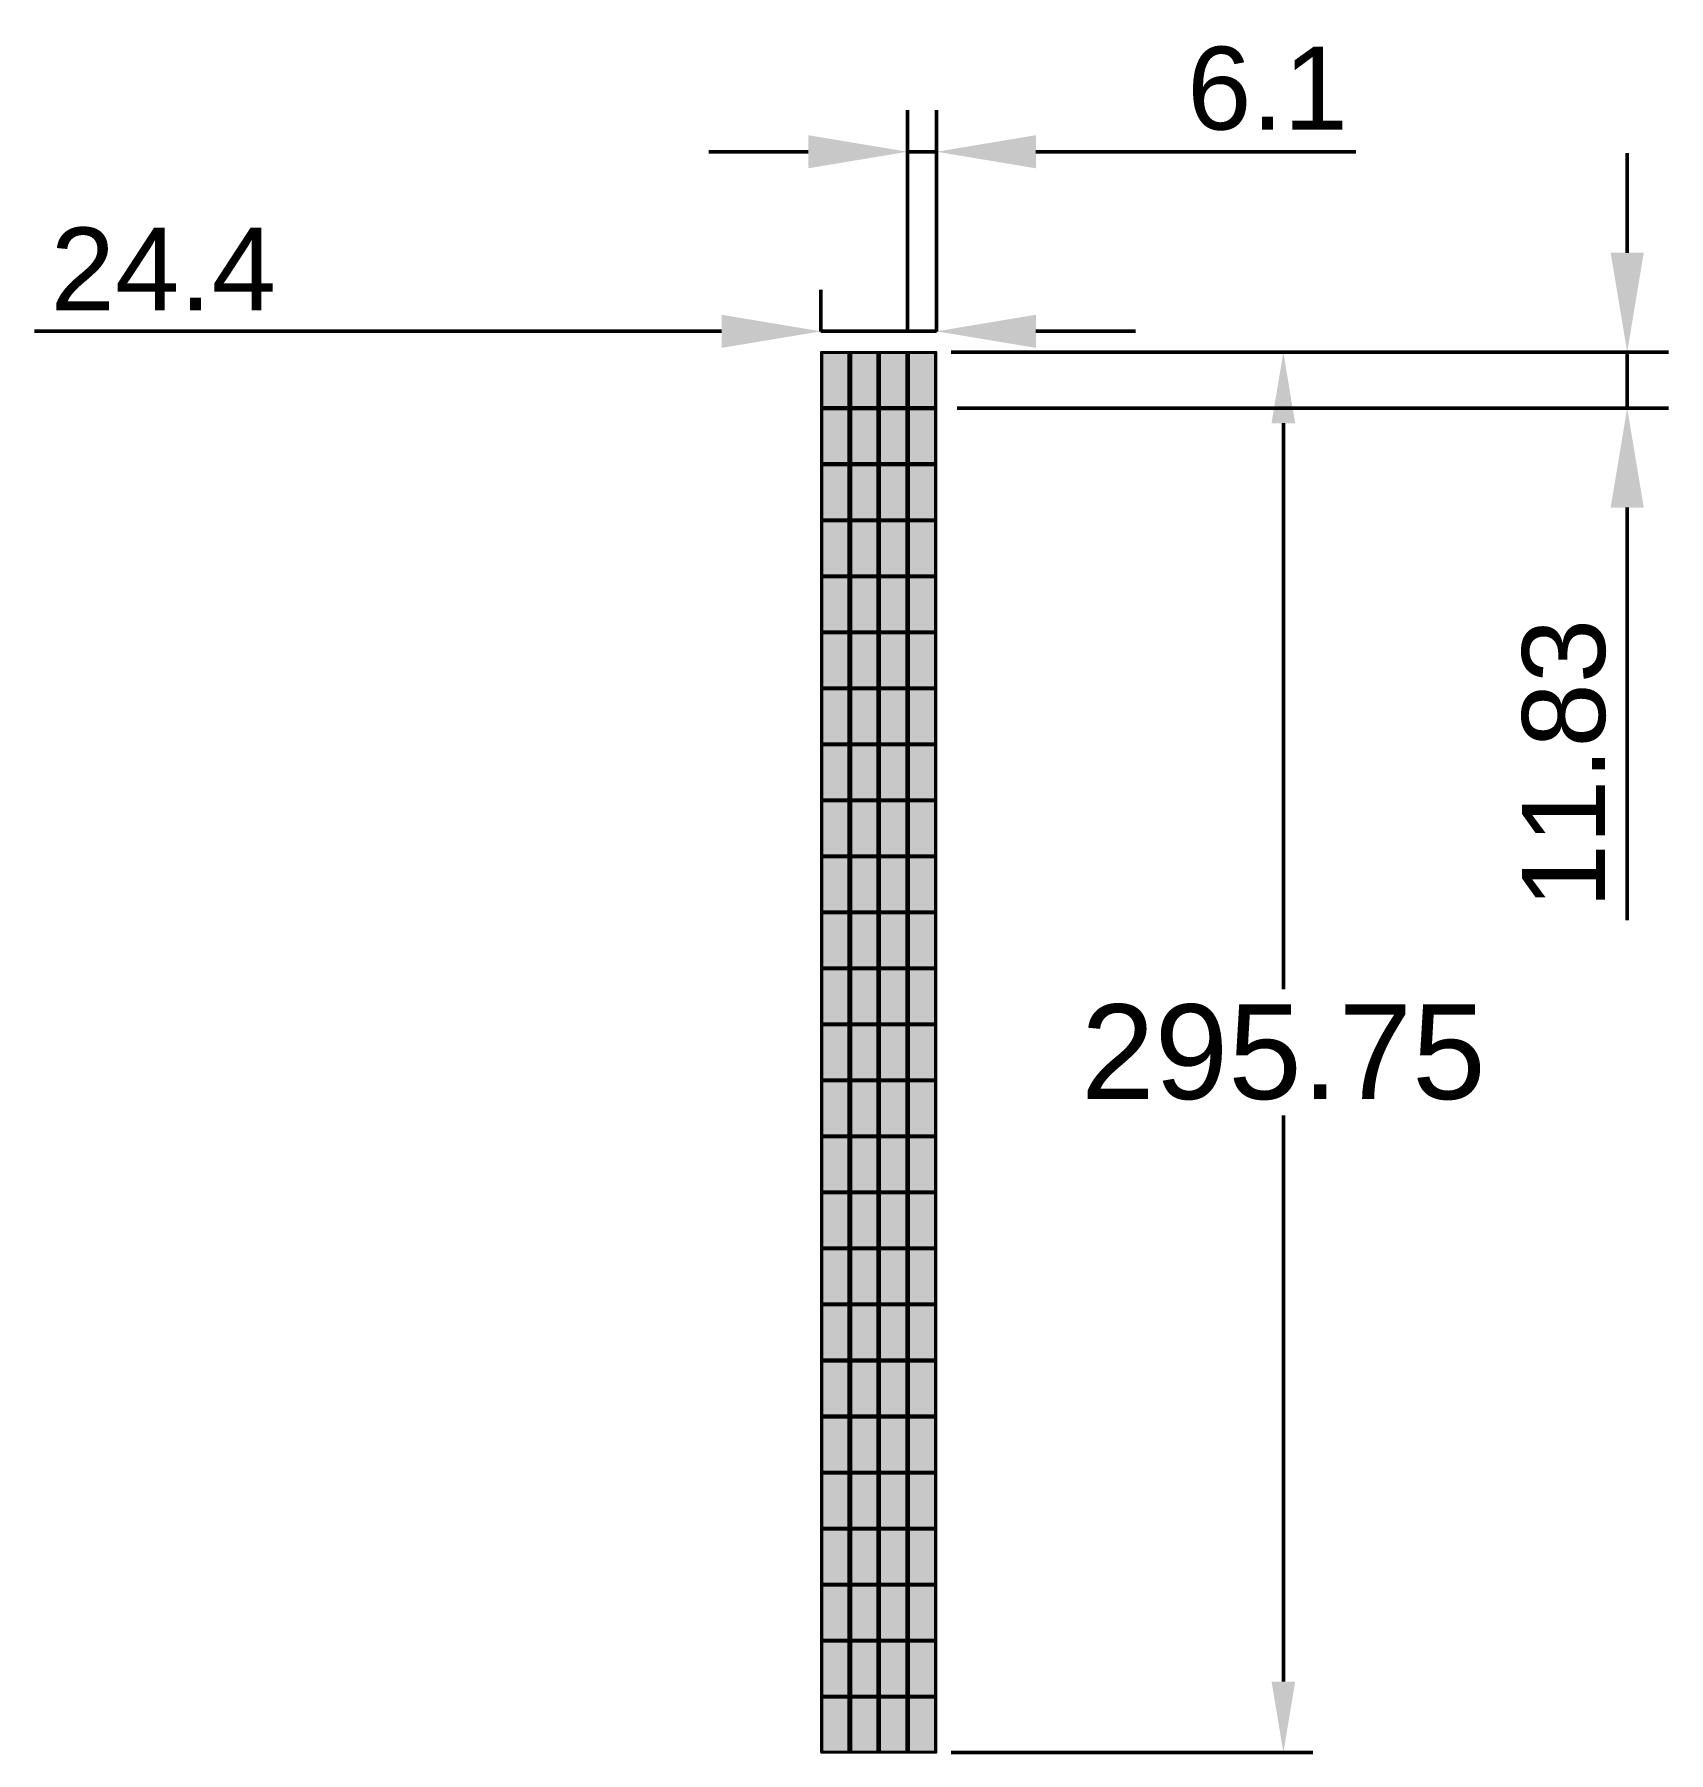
# Model space of a CAD drawing. Header units: millimetres. Extents: x 3940 to 4285, y 1376 to 1738.
import ezdxf

# ---------------------------------------------------------------- set-up
doc = ezdxf.new("R2010")
doc.units = ezdxf.units.MM
doc.layers.get('Defpoints').update_dxf_attribs({"lineweight": 50})
doc.styles.get("Standard").update_dxf_attribs({"font": 'arial.ttf'})
doc.dimstyles.new('dimension', dxfattribs={"dimscale": 5, "dimtxt": 4, "dimasz": 3, "dimexe": 1.25, "dimexo": 0.625, "dimtad": 1, "dimtih": 1, "dimtoh": 1, "dimdsep": 46, "dimtxsty": 'Standard', "dimcen": 2.5, "dimclrd": 30, "dimclre": 30, "dimclrt": 30, "dimadec": 0, "dimazin": 0, "dimtfac": 1, "dimtmove": 0, "dimatfit": 3, "dimfxl": 1, "dimlwd": 50, "dimlwe": 50, "dimarcsym": 0})
doc.dimstyles.new('ISO-25', dxfattribs={"dimscale": 7, "dimtxt": 2.5, "dimasz": 3, "dimexe": 1.25, "dimexo": 0.625, "dimtad": 1, "dimdsep": 46, "dimtxsty": 'Standard', "dimcen": 2.5, "dimclrd": 30, "dimclre": 30, "dimclrt": 30, "dimadec": 0, "dimazin": 0, "dimtfac": 1, "dimtmove": 0, "dimatfit": 3, "dimfxl": 1, "dimlwd": 50, "dimlwe": 50, "dimarcsym": 0})

# ---------------------------------------------------------------- blocks, each defined once
blk = doc.blocks.new('*U2')
at = {"true_color": 0xed1f24}
h = blk.add_hatch(color=240, dxfattribs=at)
h.dxf.hatch_style = 1
h.paths.add_polyline_path([(3.05, 5.915), (-3.05, 5.915), (-3.05, -5.915), (3.05, -5.915)])
h.paths.add_polyline_path([(-2.8, 5.665), (2.8, 5.665), (2.8, -5.665), (-2.8, -5.665)], flags=16)
at = {"true_color": 0x636466}
h = blk.add_hatch(color=251, dxfattribs=at)
h.dxf.hatch_style = 1
h.paths.add_polyline_path([(2.8, 5.665), (-2.8, 5.665), (-2.8, -5.665), (2.8, -5.665)])
for points in [[(-3.05, -5.915), (3.05, -5.915), (3.05, 5.915), (-3.05, 5.915)], [(-2.8, -5.665), (2.8, -5.665), (2.8, 5.665), (-2.8, 5.665)]]:
    blk.add_lwpolyline(points, close=True)
blk = doc.blocks.new('*U3')
at = {"color": 0, "linetype": 'ByBlock', "lineweight": -2, "transparency": 16777216}
for p in [(0, 283.92), (6.1, 283.92), (12.2, 283.92), (18.3, 283.92), (0, 272.09), (6.1, 272.09), (12.2, 272.09), (18.3, 272.09), (0, 260.26), (6.1, 260.26), (12.2, 260.26), (18.3, 260.26), (0, 248.43), (6.1, 248.43), (12.2, 248.43), (18.3, 248.43), (0, 236.6), (6.1, 236.6), (12.2, 236.6), (18.3, 236.6), (0, 224.77), (6.1, 224.77), (12.2, 224.77), (18.3, 224.77), (0, 212.94), (6.1, 212.94), (12.2, 212.94), (18.3, 212.94), (0, 201.11), (6.1, 201.11), (12.2, 201.11), (18.3, 201.11), (0, 189.28), (6.1, 189.28), (12.2, 189.28), (18.3, 189.28), (0, 177.45), (6.1, 177.45), (12.2, 177.45), (18.3, 177.45), (0, 165.62), (6.1, 165.62), (12.2, 165.62), (18.3, 165.62), (0, 153.79), (6.1, 153.79), (12.2, 153.79), (18.3, 153.79), (0, 141.96), (6.1, 141.96), (12.2, 141.96), (18.3, 141.96), (0, 130.13), (6.1, 130.13), (12.2, 130.13), (18.3, 130.13), (0, 118.3), (6.1, 118.3), (12.2, 118.3), (18.3, 118.3), (0, 106.47), (6.1, 106.47), (12.2, 106.47), (18.3, 106.47), (0, 94.64), (6.1, 94.64), (12.2, 94.64), (18.3, 94.64), (0, 82.81), (6.1, 82.81), (12.2, 82.81), (18.3, 82.81), (0, 70.98), (6.1, 70.98), (12.2, 70.98), (18.3, 70.98), (0, 59.15), (6.1, 59.15), (12.2, 59.15), (18.3, 59.15), (0, 47.32), (6.1, 47.32), (12.2, 47.32), (18.3, 47.32), (0, 35.49), (6.1, 35.49), (12.2, 35.49), (18.3, 35.49), (0, 23.66), (6.1, 23.66), (12.2, 23.66), (18.3, 23.66), (0, 11.83), (6.1, 11.83), (12.2, 11.83), (18.3, 11.83), (0, 0), (6.1, 0), (12.2, 0), (18.3, 0)]:
    blk.add_blockref('*U2', p, dxfattribs=at)
blk = doc.blocks.new('*D4')
at = {"color": 30, "lineweight": 50, "transparency": 16777216}
for p, q in [((4105.97, 1675.67), (4105.97, 1684.44)), ((4130.37, 1675.67), (4130.37, 1684.44)), ((4084.97, 1675.69), (3939.87, 1675.69)), ((4130.37, 1675.69), (4105.97, 1675.69)), ((4151.37, 1675.69), (4172.37, 1675.69))]:
    blk.add_line(p, q, dxfattribs=at)
at = {"color": 30, "transparency": 16777216}
for points in [[(4084.97, 1679.19), (4084.97, 1672.19), (4105.97, 1675.69)], [(4151.37, 1679.19), (4151.37, 1672.19), (4130.37, 1675.69)]]:
    blk.add_solid(points, dxfattribs=at)
at = {"layer": 'Defpoints', "color": 0, "transparency": 16777216}
for p in [(4130.37, 1675.69), (4105.97, 1671.29), (4130.37, 1671.29)]:
    blk.add_point(p, dxfattribs=at)
at = {"color": 30, "transparency": 16777216, "insert": (3967.08, 1688.85), "char_height": 17.5, "attachment_point": 5}
blk.add_mtext('24.4', dxfattribs=at)
blk = doc.blocks.new('*D5')
at = {"color": 30, "lineweight": 50, "transparency": 16777216}
for p, q in [((4276.21, 1692.29), (4276.21, 1713.29)), ((4134.74, 1671.29), (4284.96, 1671.29)), ((4276.21, 1671.29), (4276.21, 1659.46)), ((4134.74, 1659.46), (4284.96, 1659.46)), ((4276.21, 1638.46), (4276.21, 1551.31))]:
    blk.add_line(p, q, dxfattribs=at)
at = {"color": 30, "transparency": 16777216}
for points in [[(4272.71, 1692.29), (4279.71, 1692.29), (4276.21, 1671.29)], [(4272.71, 1638.46), (4279.71, 1638.46), (4276.21, 1659.46)]]:
    blk.add_solid(points, dxfattribs=at)
at = {"layer": 'Defpoints', "color": 0, "transparency": 16777216}
for p in [(4130.37, 1671.29), (4130.37, 1659.46), (4276.21, 1659.46)]:
    blk.add_point(p, dxfattribs=at)
at = {"color": 30, "transparency": 16777216, "insert": (4262.9, 1584.39), "char_height": 17.5, "attachment_point": 5, "rotation": 90}
blk.add_mtext('11.83', dxfattribs=at)
blk = doc.blocks.new('*D6')
at = {"color": 30, "lineweight": 50, "transparency": 16777216}
for p, q in [((4124.27, 1675.67), (4124.27, 1722.36)), ((4130.37, 1675.67), (4130.37, 1722.36)), ((4103.27, 1713.61), (4082.27, 1713.61)), ((4124.27, 1713.61), (4130.37, 1713.61)), ((4151.37, 1713.61), (4218.94, 1713.61))]:
    blk.add_line(p, q, dxfattribs=at)
at = {"color": 30, "transparency": 16777216}
for points in [[(4103.27, 1717.11), (4103.27, 1710.11), (4124.27, 1713.61)], [(4151.37, 1717.11), (4151.37, 1710.11), (4130.37, 1713.61)]]:
    blk.add_solid(points, dxfattribs=at)
at = {"layer": 'Defpoints', "color": 0, "transparency": 16777216}
for p in [(4124.27, 1713.61), (4124.27, 1671.29), (4130.37, 1671.29)]:
    blk.add_point(p, dxfattribs=at)
at = {"color": 30, "transparency": 16777216, "insert": (4200.27, 1726.92), "char_height": 17.5, "attachment_point": 5}
blk.add_mtext('6.1', dxfattribs=at)
blk = doc.blocks.new('*D7')
at = {"color": 30, "lineweight": 50, "transparency": 16777216}
for p, q in [((4133.49, 1671.29), (4209.86, 1671.29)), ((4203.61, 1656.29), (4203.61, 1536.76)), ((4203.61, 1390.54), (4203.61, 1510.08)), ((4133.49, 1375.54), (4209.86, 1375.54))]:
    blk.add_line(p, q, dxfattribs=at)
at = {"color": 30, "transparency": 16777216}
for points in [[(4201.11, 1656.29), (4206.11, 1656.29), (4203.61, 1671.29)], [(4201.11, 1390.54), (4206.11, 1390.54), (4203.61, 1375.54)]]:
    blk.add_solid(points, dxfattribs=at)
at = {"layer": 'Defpoints', "color": 0, "transparency": 16777216}
for p in [(4130.37, 1671.29), (4130.37, 1375.54), (4203.61, 1375.54)]:
    blk.add_point(p, dxfattribs=at)
at = {"color": 30, "transparency": 16777216, "insert": (4203.61, 1523.42), "char_height": 20, "attachment_point": 5}
blk.add_mtext('295.75', dxfattribs=at)

msp = doc.modelspace()

# ---------------------------------------------------------------- block references
msp.add_blockref('*U3', (4109.015, 1381.459))

# ---------------------------------------------------------------- dimensions: what is measured, and where the dimension line sits
for base, p1, p2, picture, middle in [((4124.265, 1713.605), (4130.365, 1671.294), (4124.265, 1671.294), '*D6', (4200.274, 1713.605)), ((4130.365, 1675.69), (4105.965, 1671.294), (4130.365, 1671.294), '*D4', (3967.084, 1675.69))]:
    dim = msp.add_linear_dim(base=base, p1=p1, p2=p2, dimstyle='ISO-25')
    dim.commit()
    dim.dimension.update_dxf_attribs({"geometry": picture, "text_midpoint": middle, "dimtype": 160})
for base, p2, dimstyle, picture, middle in [((4276.211, 1659.464), (4130.365, 1659.464), 'ISO-25', '*D5', (4276.211, 1584.386)), ((4203.609, 1375.544), (4130.365, 1375.544), 'dimension', '*D7', (4203.609, 1523.419))]:
    dim = msp.add_linear_dim(base=base, p1=(4130.365, 1671.294), p2=p2, angle=90, dimstyle=dimstyle)
    dim.commit()
    dim.dimension.update_dxf_attribs({"geometry": picture, "text_midpoint": middle, "dimtype": 160})

doc.saveas('drawing.dxf')
